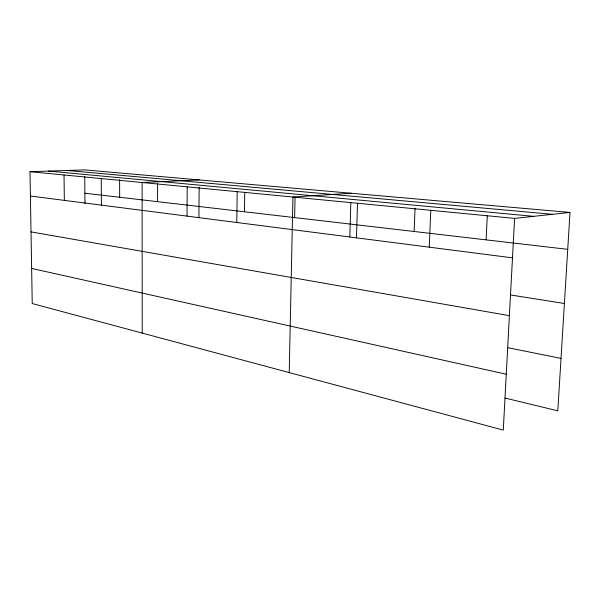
<?xml version="1.0" encoding="UTF-8"?>
<svg xmlns="http://www.w3.org/2000/svg" width="600" height="600" viewBox="0 0 600 600"><rect width="100%" height="100%" fill="white"/><g stroke="black" fill="none" stroke-linecap="round" stroke-linejoin="round"><path stroke-width="0.9" d="M157.567 201.675L157.597 183.532M187.028 216.112L187.2 186.847M198.907 217.665L199.14 187.252M236.79 222.495L237.195 191.663M244.47 211.77L244.748 192.285M289.222 372.593L292.942 197.032L351.112 193.245M294.615 217.605L295.05 197.49M349.815 237.007L350.835 202.583M356.46 237.84L357.51 203.257M414.135 231.495L415.043 208.2M429.255 247.17L430.778 210.315M486.105 239.858L487.312 215.52M570 212.43L514.605 218.392L503.28 430.11L32.235 303.54L30 171.705L84.668 169.89L570 212.43L557.798 410.835L504.998 398.04M199.192 179.925L142.11 182.505L142.222 333.097M67.133 170.468L552.54 214.312M48.555 171.09L533.73 216.337M30 171.705L514.605 218.392M84.877 193.222L567.727 249.345M30.412 196.035L512.498 257.85M510.217 294.915L564.398 303.495M31.02 231.885L509.4 315.675M507.397 347.603L561.023 358.395M31.642 268.433L506.272 374.235M64.028 174.983L64.335 200.385M84.727 176.422L84.975 203.452M101.243 178.567L101.422 205.14M119.602 179.498L119.677 197.265"/></g></svg>
